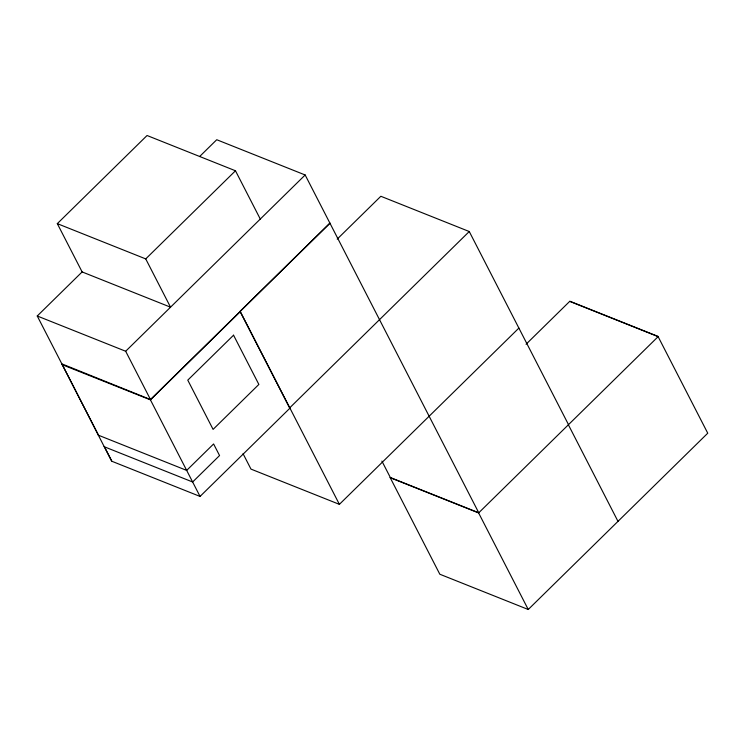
<?xml version="1.0" encoding="UTF-8"?>
<svg xmlns="http://www.w3.org/2000/svg" width="745" height="745" viewBox="0 0 745 745"><rect width="100%" height="100%" fill="white"/><g stroke="black" fill="none" stroke-linecap="round" stroke-linejoin="round"><path stroke-width="1.12" d="M57.309 223.64L145.731 258.906L170.54 307.182L82.127 271.925L57.309 223.64L147.054 135.506L235.476 170.773L260.284 219.049M98.34 434.856L37.25 315.992L82.127 271.925M199.604 156.552L216.739 139.725L305.161 174.982L478.765 512.784L390.343 477.517L381.896 461.09M145.731 258.906L235.476 170.773M62.012 364.612L150.434 399.869L240.179 311.736L289.805 408.297L200.051 496.431L111.638 461.174L62.161 364.463M37.25 315.992L125.672 351.249L305.161 174.982M329.886 223.1L240.141 311.242L339.394 504.356L518.883 328.089M62.142 363.988L150.481 399.534L329.97 223.267M337.206 239.117L380.844 196.27L469.257 231.527L568.51 424.65M289.768 407.794L469.257 231.527M526.063 344.237L569.851 301.231L658.273 336.498L478.616 512.933L390.175 477.685M390.194 477.666L439.82 574.227L528.242 609.494L707.75 433.199L658.124 336.647L569.702 301.38M339.394 504.356L250.972 469.099L243.056 453.686M98.256 435.145L186.678 470.402L213.601 443.964L219.561 455.549L192.638 481.996L104.216 446.73M568.379 424.78L617.987 521.36M478.616 512.933L528.242 609.494M125.672 351.249L150.481 399.534M150.434 399.869L200.051 496.431M104.291 446.441L111.713 460.885M233.548 335.194L187.777 380.146L213.089 429.39L258.86 384.439L233.548 335.194"/></g></svg>
